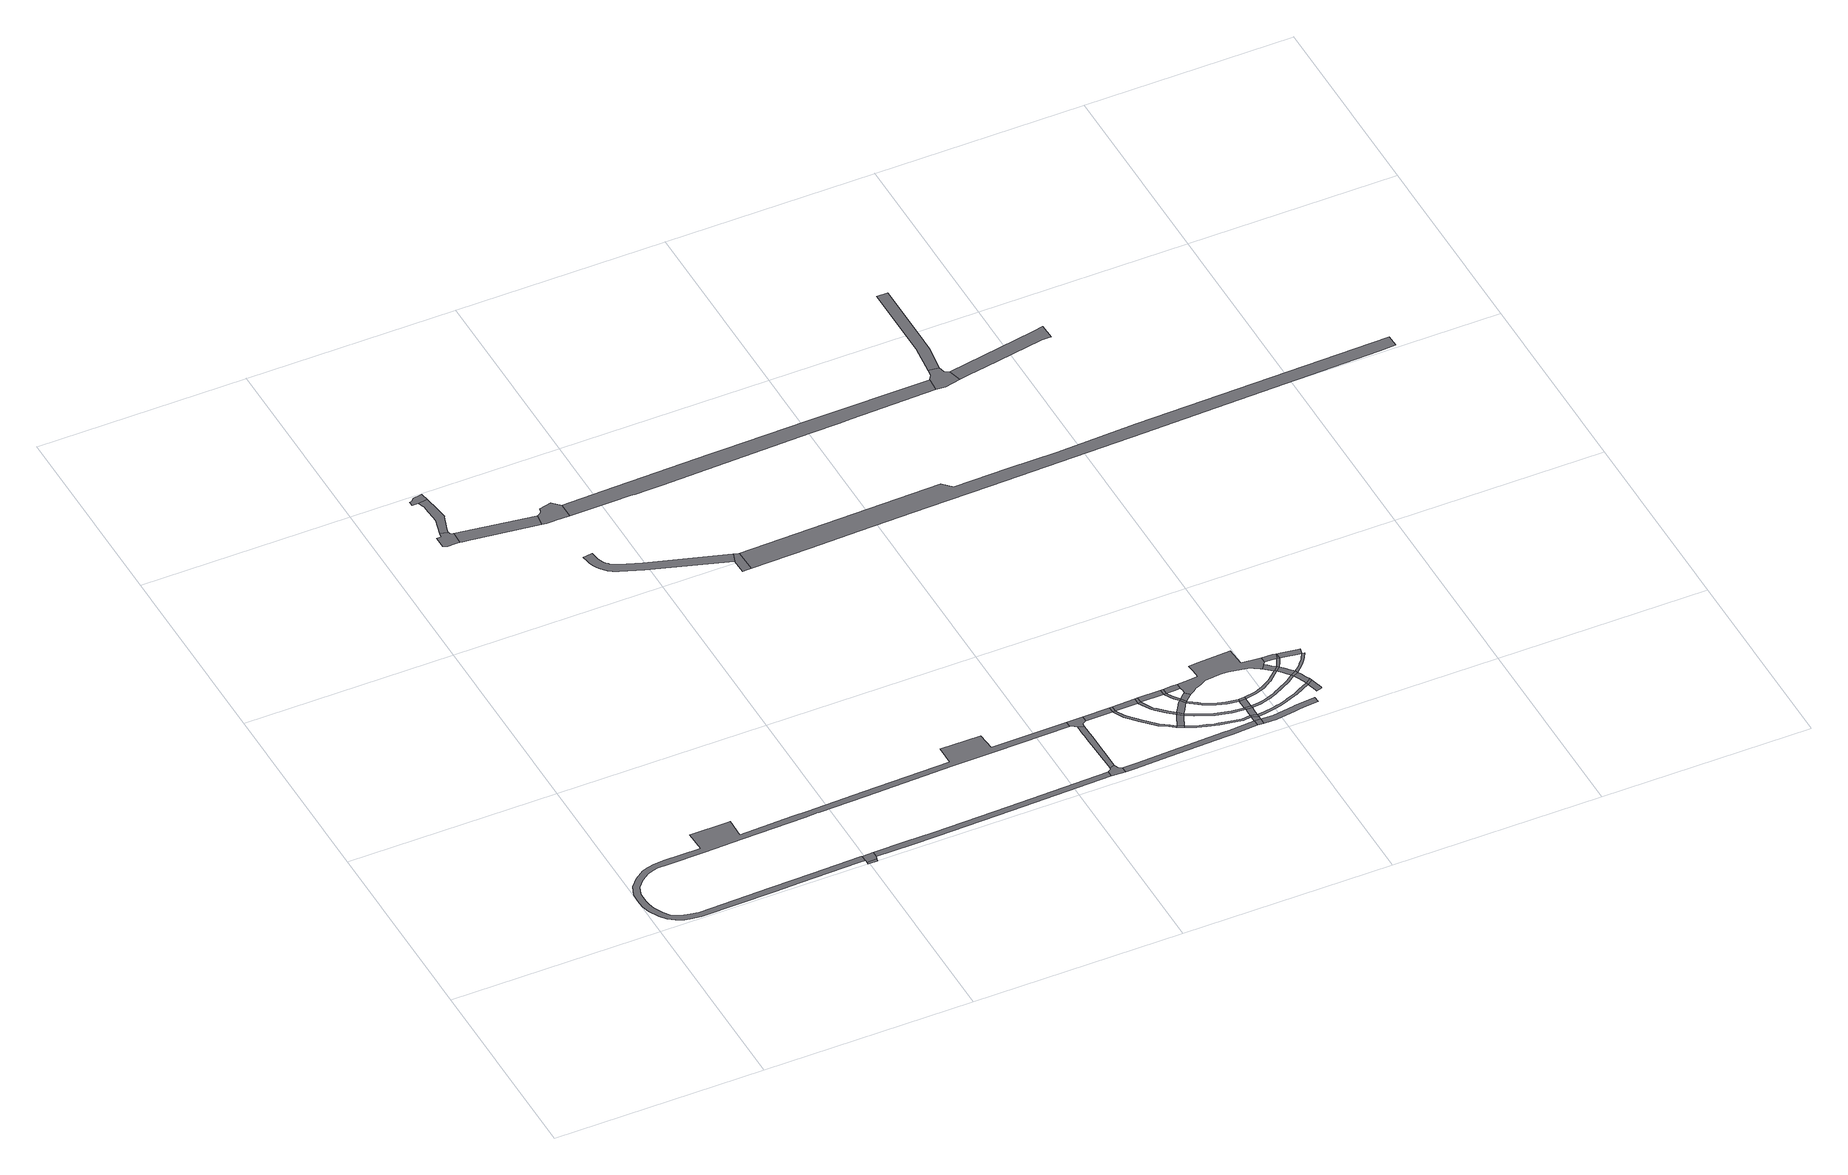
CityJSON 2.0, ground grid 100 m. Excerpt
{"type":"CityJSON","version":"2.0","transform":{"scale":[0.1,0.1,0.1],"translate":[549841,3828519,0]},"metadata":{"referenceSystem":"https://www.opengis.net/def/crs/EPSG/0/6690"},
"CityObjects":{
"road1":{"type":"Road","attributes":{"RoadStructureAttribute.sectionType":"1"},"geometry":[{"type":"MultiSurface","lod":"1","boundaries":[[[0,1,2,3]]]}]},
"road2":{"type":"Road","geometry":[{"type":"MultiSurface","lod":"1","boundaries":[[[4,5,6,3,2,7]]]}]},
"road3":{"type":"Road","geometry":[{"type":"MultiSurface","lod":"1","boundaries":[[[8,9,10,11,12,13,14,15,16,17,18,19,20]]]}]},
"road4":{"type":"Road","attributes":{"RoadStructureAttribute.sectionType":"1"},"geometry":[{"type":"MultiSurface","lod":"1","boundaries":[[[21,22,23,24,25,26,27,28,29,30,31,32,33,34,35,36,37,38,39,40,41,42,43,44,45,46,47,48,49,50,51,52,53,6,5,54,55,56,57,58,59,60,61,62,63,64,65,66,67,68,69,70,71,72,73,74,75,76,77,78,79,80,81,82,83]]]}]},
"road5":{"type":"Road","attributes":{"RoadStructureAttribute.sectionType":"1"},"geometry":[{"type":"MultiSurface","lod":"1","boundaries":[[[84,85,86,87,88,89,90,91,92,93,94,95,96,97,98,8,20]]]}]},
"road6":{"type":"Road","geometry":[{"type":"MultiSurface","lod":"1","boundaries":[[[99,100,101,102,103,104,105,93,92]]]}]},
"road7":{"type":"Road","attributes":{"RoadStructureAttribute.sectionType":"1"},"geometry":[{"type":"MultiSurface","lod":"1","boundaries":[[[16,15,106,107,108,109,110]]]}]},
"road8":{"type":"Road","geometry":[{"type":"MultiSurface","lod":"1","boundaries":[[[111,112,113,114,115,116,110,109,117,118,119,120,121]]]}]},
"road9":{"type":"Road","attributes":{"RoadStructureAttribute.sectionType":"1"},"geometry":[{"type":"MultiSurface","lod":"1","boundaries":[[[122,123,124,125,4,7,126,127,128,129]]]}]},
"road10":{"type":"Road","attributes":{"RoadStructureAttribute.sectionType":"1"},"geometry":[{"type":"MultiSurface","lod":"1","boundaries":[[[130,131,132,133,134,135,136,137,138,139,140,141,142,143,144,145,146,147,148,149,150,151,152]]]}]},
"road11":{"type":"Road","geometry":[{"type":"MultiSurface","lod":"1","boundaries":[[[152,151,153,154,155,156]]]}]},
"road12":{"type":"Road","geometry":[{"type":"MultiSurface","lod":"1","boundaries":[[[157,158,159,160,122,129,161,162]]]}]},
"road13":{"type":"Road","attributes":{"RoadStructureAttribute.sectionType":"1"},"geometry":[{"type":"MultiSurface","lod":"1","boundaries":[[[163,164,165,166,167,159,158,168,169,170,171,172]]]}]},
"road14":{"type":"Road","geometry":[{"type":"MultiSurface","lod":"1","boundaries":[[[173,83,82,174,163,172,175,176]]]}]},
"road15":{"type":"Road","attributes":{"RoadStructureAttribute.sectionType":"1"},"geometry":[{"type":"MultiSurface","lod":"1","boundaries":[[[177,173,176,178]]]}]},
"road16":{"type":"Road","geometry":[{"type":"MultiSurface","lod":"1","boundaries":[[[179,177,178,180]]]}]},
"road17":{"type":"Road","attributes":{"RoadStructureAttribute.sectionType":"1"},"geometry":[{"type":"MultiSurface","lod":"1","boundaries":[[[181,182,183,184,185,121,120,186,187,188,189,190,191,192,193,194,195,196,197,198]]]}]},
"road18":{"type":"Road","attributes":{"RoadStructureAttribute.sectionType":"1"},"geometry":[{"type":"MultiSurface","lod":"1","boundaries":[[[199,200,201,202,203,204,205,206,180,178,207,208,209,210,211,212,213,214,215,216]]]}]},
"road19":{"type":"Road","attributes":{"RoadStructureAttribute.sectionType":"1"},"geometry":[{"type":"MultiSurface","lod":"1","boundaries":[[[217,179,180,218]]]}]},
"road20":{"type":"Road","attributes":{"RoadStructureAttribute.sectionType":"1"},"geometry":[{"type":"MultiSurface","lod":"1","boundaries":[[[219,220,221,222,223,162,161,224,225,226,227,228]]]}]},
"road21":{"type":"Road","geometry":[{"type":"MultiSurface","lod":"1","boundaries":[[[229,217,218,230]]]}]},
"road22":{"type":"Road","geometry":[{"type":"MultiSurface","lod":"1","boundaries":[[[216,215,231,232]]]}]},
"road23":{"type":"Road","geometry":[{"type":"MultiSurface","lod":"1","boundaries":[[[233,234,235,236,230,218,237,238,239,240,241,242,243,244]]]}]},
"road24":{"type":"Road","attributes":{"RoadStructureAttribute.sectionType":"1"},"geometry":[{"type":"MultiSurface","lod":"1","boundaries":[[[243,245,246,216,232,247,248]]]}]},
"road25":{"type":"Road","attributes":{"RoadStructureAttribute.sectionType":"1"},"geometry":[{"type":"MultiSurface","lod":"1","boundaries":[[[249,229,230,250]]]}]},
"road26":{"type":"Road","geometry":[{"type":"MultiSurface","lod":"1","boundaries":[[[244,243,248,251]]]}]},
"road27":{"type":"Road","attributes":{"RoadStructureAttribute.sectionType":"1"},"geometry":[{"type":"MultiSurface","lod":"1","boundaries":[[[252,253,254,255,244,251,256,257,258]]]}]},
"road28":{"type":"Road","geometry":[{"type":"MultiSurface","lod":"1","boundaries":[[[259,249,250,260]]]}]},
"road29":{"type":"Road","geometry":[{"type":"MultiSurface","lod":"1","boundaries":[[[261,262,263,260,250,264,265,266,252,267]]]}]},
"road30":{"type":"Road","geometry":[{"type":"MultiSurface","lod":"1","boundaries":[[[267,252,258,268]]]}]},
"road31":{"type":"Road","attributes":{"RoadStructureAttribute.sectionType":"1"},"geometry":[{"type":"MultiSurface","lod":"1","boundaries":[[[269,270,271,272,273,274,275,232,231,276,277,278,279,280,281,282,283]]]}]},
"road32":{"type":"Road","attributes":{"RoadStructureAttribute.sectionType":"1"},"geometry":[{"type":"MultiSurface","lod":"1","boundaries":[[[284,285,259,260,286,287]]]}]},
"road33":{"type":"Road","geometry":[{"type":"MultiSurface","lod":"1","boundaries":[[[288,289,267,268,290,291]]]}]},
"road34":{"type":"Road","geometry":[{"type":"MultiSurface","lod":"1","boundaries":[[[292,293,294,295,296,297,251,248,298,299,300,301,302,303,304,305,306]]]}]},
"road35":{"type":"Road","geometry":[{"type":"MultiSurface","lod":"1","boundaries":[[[307,308,309,310,311,268,258,312,313,314,315,316,317,318,319]]]}]},
"road36":{"type":"Road","geometry":[{"type":"MultiSurface","lod":"1","boundaries":[[[219,228,320,321]]]}]},
"road37":{"type":"Road","attributes":{"RoadStructureAttribute.sectionType":"1"},"geometry":[{"type":"MultiSurface","lod":"1","boundaries":[[[282,219,321,322]]]}]},
"road38":{"type":"Road","geometry":[{"type":"MultiSurface","lod":"1","boundaries":[[[283,282,322,323]]]}]},
"road39":{"type":"Road","geometry":[{"type":"MultiSurface","lod":"1","boundaries":[[[305,324,283,323,325,326]]]}]},
"road40":{"type":"Road","geometry":[{"type":"MultiSurface","lod":"1","boundaries":[[[306,305,326,327]]]}]},
"road41":{"type":"Road","geometry":[{"type":"MultiSurface","lod":"1","boundaries":[[[328,329,318,330,306,327]]]}]},
"road42":{"type":"Road","geometry":[{"type":"MultiSurface","lod":"1","boundaries":[[[331,319,318,329]]]}]},
"road43":{"type":"Road","attributes":{"RoadStructureAttribute.sectionType":"1"},"geometry":[{"type":"MultiSurface","lod":"1","boundaries":[[[332,333,334,335,336,337,338,284,287,339,340,341,288,291,342,343,344,345,346,347,348,349,350,351,352,353,354,355,356,357]]]}]},
"road44":{"type":"Road","attributes":{"RoadStructureAttribute.sectionType":"1"},"geometry":[{"type":"MultiSurface","lod":"1","boundaries":[[[358,359,360,361,362,321,320,363,364,365,366,367]]]}]},
"road45":{"type":"Road","geometry":[{"type":"MultiSurface","lod":"1","boundaries":[[[368,369,370,371,372,373,331,329,374,375,376,377,378,379,380]]]}]},
"road46":{"type":"Road","attributes":{"RoadStructureAttribute.sectionType":"1"},"geometry":[{"type":"MultiSurface","lod":"1","boundaries":[[[381,382,383,384,385,386,387,388,389,323,322,390,391,392,393,394,395,396,397,398]]]}]},
"road47":{"type":"Road","geometry":[{"type":"MultiSurface","lod":"1","boundaries":[[[399,400,401,402,403,404,405,406,327,326,407,408,409,410,411,412,413,414]]]}]},
"road48":{"type":"Road","geometry":[{"type":"MultiSurface","lod":"1","boundaries":[[[415,416,417,355,354,418,368,419]]]}]},
"road49":{"type":"Road","geometry":[{"type":"MultiSurface","lod":"1","boundaries":[[[419,368,380,420]]]}]},
"road50":{"type":"Road","attributes":{"RoadStructureAttribute.sectionType":"1"},"geometry":[{"type":"MultiSurface","lod":"1","boundaries":[[[421,422,420,380,423,424,399,425]]]}]},
"road51":{"type":"Road","attributes":{"RoadStructureAttribute.sectionType":"1"},"geometry":[{"type":"MultiSurface","lod":"1","boundaries":[[[426,357,356,427,428,429,430]]]}]},
"road52":{"type":"Road","geometry":[{"type":"MultiSurface","lod":"1","boundaries":[[[429,431,432,419,420,433,434,435]]]}]},
"road53":{"type":"Road","geometry":[{"type":"MultiSurface","lod":"1","boundaries":[[[425,399,414,436]]]}]},
"road54":{"type":"Road","attributes":{"RoadStructureAttribute.sectionType":"1"},"geometry":[{"type":"MultiSurface","lod":"1","boundaries":[[[437,438,436,414,439,440,441,381,442]]]}]},
"road55":{"type":"Road","geometry":[{"type":"MultiSurface","lod":"1","boundaries":[[[442,381,398,443]]]}]},
"road56":{"type":"Road","attributes":{"RoadStructureAttribute.sectionType":"1"},"geometry":[{"type":"MultiSurface","lod":"1","boundaries":[[[444,443,398,445,446,447]]]}]},
"road57":{"type":"Road","geometry":[{"type":"MultiSurface","lod":"1","boundaries":[[[430,429,435]]]}]},
"road58":{"type":"Road","geometry":[{"type":"MultiSurface","lod":"1","boundaries":[[[448,449,450,451,452,453,425,436,454,455,456,457,458,459]]]}]},
"road59":{"type":"Road","attributes":{"RoadStructureAttribute.sectionType":"1"},"geometry":[{"type":"MultiSurface","lod":"1","boundaries":[[[460,461,430,435,462,463,448,464]]]}]},
"road60":{"type":"Road","geometry":[{"type":"MultiSurface","lod":"1","boundaries":[[[465,466,181,198,467,468,469,470,471]]]}]},
"road61":{"type":"Road","attributes":{"function":"3","RoadStructureAttribute.sectionType":"1"},"geometry":[{"type":"MultiSurface","lod":"1","boundaries":[[[472,473,474,475,476,156,155,477,478,479,480,481,482,483,484,485]]]}]},
"road62":{"type":"Road","attributes":{"RoadStructureAttribute.sectionType":"1"},"geometry":[{"type":"MultiSurface","lod":"1","boundaries":[[[486,487,488,489,490,491,465,471]]]}]},
"road63":{"type":"Road","attributes":{"RoadStructureAttribute.sectionType":"1"},"geometry":[{"type":"MultiSurface","lod":"1","boundaries":[[[492,493,469,468,494,495,496,497,498,499,500]]]}]}
},
"vertices":[
[993,2,0],[1039,0,0],[1039,13,0],[993,12,0],
[1045,59,0],[992,56,0],[993,26,0],[1045,29,0],
[297,2733,0],[293,2717,0],[292,2710,0],[272,2710,0],[272,2653,0],[291,2643,0],[331,2643,0],[348,2642,0],[350,2707,0],[339,2710,0],[336,2713,0],[334,2718,0],[333,2724,0],
[1800,443,0],[1792,532,0],[1599,531,0],[1598,439,0],[1185,429,0],[952,423,0],[917,422,0],[843,420,0],[584,413,0],[585,508,0],[573,508,0],[392,508,0],[396,409,0],[218,407,0],[169,405,0],[140,398,0],[107,387,0],[60,354,0],[24,313,0],[5,266,0],[2,222,0],[3,203,0],[5,179,0],[15,140,0],[41,92,0],[64,61,0],[93,40,0],[129,23,0],[163,16,0],[203,10,0],[553,17,0],[683,20,0],[962,26,0],[988,56,0],[751,51,0],[553,47,0],[205,40,0],[168,45,0],[139,52,0],[108,66,0],[85,82,0],[66,108,0],[43,151,0],[35,184,0],[33,204,0],[32,222,0],[34,259,0],[49,297,0],[80,331,0],[121,360,0],[149,369,0],[173,375,0],[219,377,0],[396,379,0],[584,384,0],[886,391,0],[949,393,0],[953,393,0],[1177,399,0],[1598,409,0],[1800,413,0],[2160,417,0],[2159,447,0],
[334,2733,0],[361,2820,0],[365,2824,0],[365,2828,0],[361,2860,0],[359,2878,0],[354,2907,0],[351,2928,0],[346,2955,0],[303,2947,0],[309,2927,0],[311,2922,0],[314,2914,0],[314,2907,0],[319,2816,0],
[339,2994,0],[295,2987,0],[286,2977,0],[281,2972,0],[271,2970,0],[271,2947,0],[301,2947,0],
[361,2641,0],[406,2636,0],[408,2636,0],[714,2591,0],[723,2651,0],
[812,2701,0],[751,2686,0],[750,2678,0],[747,2667,0],[738,2657,0],[731,2654,0],[736,2588,0],[774,2590,0],[779,2590,0],[847,2590,0],[847,2665,0],
[2177,80,0],[1699,68,0],[1334,60,0],[1202,59,0],[1214,29,0],[1334,30,0],[1700,38,0],[2177,50,0],
[995,2177,0],[895,2213,0],[876,2222,0],[865,2230,0],[857,2239,0],[848,2249,0],[841,2260,0],[835,2273,0],[831,2287,0],[828,2301,0],[825,2329,0],[780,2323,0],[784,2295,0],[786,2277,0],[792,2257,0],[801,2238,0],[812,2221,0],[835,2196,0],[852,2184,0],[877,2171,0],[979,2134,0],[1349,2011,0],[1365,2058,0],
[1352,1938,0],[1371,1938,0],[1392,1939,0],[1389,2050,0],
[2229,83,0],[2220,105,0],[2196,99,0],[2194,89,0],[2244,46,0],[2243,76,0],
[2189,399,0],[2190,350,0],[2191,334,0],[2191,310,0],[2193,212,0],[2219,212,0],[2218,312,0],[2218,337,0],[2218,353,0],[2218,391,0],
[2238,448,0],[2170,415,0],[2218,409,0],[2238,418,0],
[2366,451,0],[2367,421,0],
[2380,451,0],[2380,421,0],
[2618,2697,0],[2038,2691,0],[1627,2682,0],[1564,2681,0],[1046,2669,0],[1047,2590,0],[1140,2591,0],[1160,2590,0],[1182,2589,0],[1200,2590,0],[1287,2592,0],[1687,2604,0],[1825,2609,0],[1964,2613,0],[2019,2613,0],[2147,2616,0],[2204,2618,0],[2613,2629,0],
[2550,237,0],[2510,263,0],[2476,298,0],[2450,325,0],[2446,330,0],[2421,357,0],[2406,375,0],[2404,376,0],[2392,373,0],[2394,369,0],[2407,355,0],[2431,329,0],[2441,317,0],[2470,287,0],[2502,253,0],[2543,227,0],[2567,208,0],[2575,218,0],
[2488,453,0],[2489,423,0],
[2885,99,0],[2762,91,0],[2738,91,0],[2452,82,0],[2315,78,0],[2290,48,0],[2459,53,0],[2735,61,0],[2763,62,0],[2886,69,0],
[2502,454,0],[2503,424,0],
[2597,194,0],[2602,205,0],
[2581,321,0],[2547,356,0],[2534,368,0],[2523,388,0],[2510,387,0],[2521,367,0],[2525,360,0],[2535,350,0],[2572,312,0],[2605,285,0],[2607,284,0],[2612,294,0],
[2602,276,0],[2600,271,0],[2625,255,0],[2629,264,0],
[2613,456,0],[2613,426,0],
[2635,274,0],
[2658,360,0],[2649,350,0],[2639,335,0],[2630,321,0],[2650,297,0],[2663,317,0],[2674,333,0],
[2626,456,0],[2627,426,0],
[2649,388,0],[2645,396,0],[2641,402,0],[2628,400,0],[2633,392,0],[2640,380,0],[2667,368,0],
[2682,342,0],
[2846,135,0],[2797,143,0],[2742,154,0],[2724,158,0],[2692,168,0],[2649,181,0],[2629,191,0],[2645,170,0],[2689,156,0],[2721,147,0],[2741,142,0],[2795,132,0],[2846,123,0],[2885,127,0],[2885,139,0],
[2693,457,0],[2671,457,0],[2669,427,0],[2694,427,0],
[2697,395,0],[2681,381,0],[2697,355,0],[2717,373,0],
[2827,200,0],[2797,208,0],[2753,219,0],[2743,222,0],[2690,247,0],[2674,255,0],[2669,244,0],[2709,225,0],[2739,211,0],[2751,207,0],[2794,196,0],[2824,188,0],[2867,184,0],[2887,182,0],[2885,194,0],
[2832,262,0],[2796,273,0],[2780,279,0],[2738,300,0],[2721,313,0],[2731,290,0],[2736,288,0],[2776,268,0],[2785,265,0],[2830,250,0],[2841,248,0],[2884,242,0],[2886,254,0],
[2914,68,0],[2915,98,0],
[2915,119,0],
[2915,131,0],
[2886,164,0],[2916,161,0],[2917,181,0],
[2915,193,0],
[2915,216,0],[2914,243,0],[2884,222,0],
[2916,256,0],
[3000,462,0],[2994,551,0],[2833,544,0],[2790,542,0],[2793,510,0],[2796,464,0],[2734,460,0],[2700,414,0],[2699,405,0],[2698,397,0],[2737,387,0],[2754,398,0],[2770,405,0],[2785,411,0],[2812,427,0],[2855,431,0],[2893,434,0],[2926,434,0],[2984,423,0],[3023,413,0],[3036,405,0],[3059,389,0],[3064,386,0],[3083,409,0],[3092,422,0],[3093,452,0],
[3184,121,0],[3105,114,0],[3085,112,0],[3081,111,0],[2973,96,0],[2975,66,0],[3067,79,0],[3088,82,0],[3117,85,0],[3186,91,0],
[3105,354,0],[3077,328,0],[3055,308,0],[3012,282,0],[3000,277,0],[2971,265,0],[2957,251,0],[2974,254,0],[3012,269,0],[3017,271,0],[3060,297,0],[3062,298,0],[3115,346,0],
[3193,221,0],[3150,199,0],[3119,183,0],[3072,165,0],[3067,163,0],[3031,151,0],[3018,148,0],[2997,143,0],[2948,134,0],[2950,122,0],[2999,131,0],[3034,139,0],[3049,144,0],[3071,152,0],[3080,155,0],[3123,172,0],[3126,173,0],[3197,209,0],
[3159,296,0],[3124,270,0],[3110,262,0],[3044,226,0],[3042,225,0],[3004,210,0],[2979,203,0],[2958,197,0],[2960,186,0],[2961,186,0],[3006,198,0],[3007,198,0],[3047,214,0],[3092,239,0],[3130,259,0],[3165,285,0],
[3109,388,0],[3096,399,0],[3089,405,0],[3095,362,0],[3128,374,0],
[3137,366,0],
[3165,334,0],[3156,344,0],[3133,326,0],[3146,310,0],[3185,311,0],
[3146,450,0],[3135,421,0],[3143,420,0],[3151,419,0],[3163,448,0],
[3143,405,0],[3139,396,0],[3150,391,0],[3157,405,0],[3164,418,0],
[3191,300,0],
[3209,262,0],[3200,282,0],[3174,266,0],[3187,239,0],[3191,231,0],[3219,241,0],
[3223,228,0],
[3239,169,0],[3209,163,0],[3211,156,0],[3240,164,0],
[3261,400,0],[3245,374,0],[3241,366,0],[3238,363,0],[3228,352,0],[3213,336,0],[3222,328,0],[3238,346,0],[3250,359,0],[3251,361,0],[3259,374,0],[3274,398,0],
[3249,434,0],[3181,445,0],[3176,416,0],[3243,404,0],[3268,430,0],
[2640,2755,0],[2636,2722,0],[2660,2624,0],[2734,2642,0],[2719,2705,0],[2697,2720,0],[2690,2749,0],
[3291,2050,0],[2898,2035,0],[2672,2034,0],[2403,2030,0],[2361,2071,0],[1675,1946,0],[1915,1951,0],[2244,1958,0],[2549,1966,0],[3289,1983,0],[3635,1992,0],[4429,2013,0],[4507,2015,0],[4506,2076,0],
[2706,2880,0],[2708,2988,0],[2708,3282,0],[2654,3281,0],[2655,2978,0],[2656,2902,0],
[3206,2792,0],[3156,2782,0],[2746,2645,0],[2788,2652,0],[2870,2666,0],[3159,2716,0],[3170,2716,0],[3192,2717,0],[3208,2717,0]
]}
